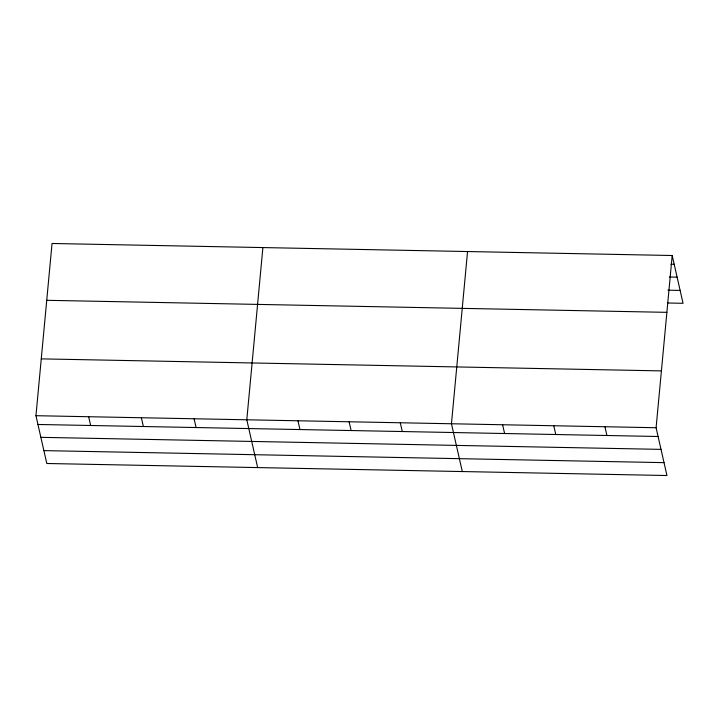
<?xml version="1.0" encoding="UTF-8"?>
<svg xmlns="http://www.w3.org/2000/svg" width="719" height="719" viewBox="0 0 719 719"><rect width="100%" height="100%" fill="white"/><g stroke="black" fill="none" stroke-linecap="round" stroke-linejoin="round"><path stroke-width="1.08" d="M672.193 255.506L656.096 427.733L666.953 475.52L46.807 463.494L35.95 415.699L52.047 243.48L672.193 255.506L683.05 303.301L667.475 302.996M262.893 247.57L246.797 419.788L257.654 467.584M467.548 251.542L451.451 423.761L462.308 471.556M670.845 264.206L674.179 264.268M669.326 277.004L677.109 277.148M667.888 290.179L680.12 290.422M46.735 300.308L666.881 312.343M41.262 358.871L661.408 370.896M35.95 415.699L656.096 427.733M37.945 424.471L658.083 436.496M40.866 437.341L661.013 449.375M43.886 450.615L664.023 462.641M604.931 426.735L606.926 435.498M553.774 425.747L555.76 434.51M502.608 424.749L504.603 433.521M400.285 422.772L402.281 431.535M349.119 421.774L351.115 430.537M297.963 420.786L299.949 429.549M194.085 418.773L196.08 427.535M141.373 417.748L143.369 426.511M88.662 416.723L90.657 425.486"/></g></svg>
